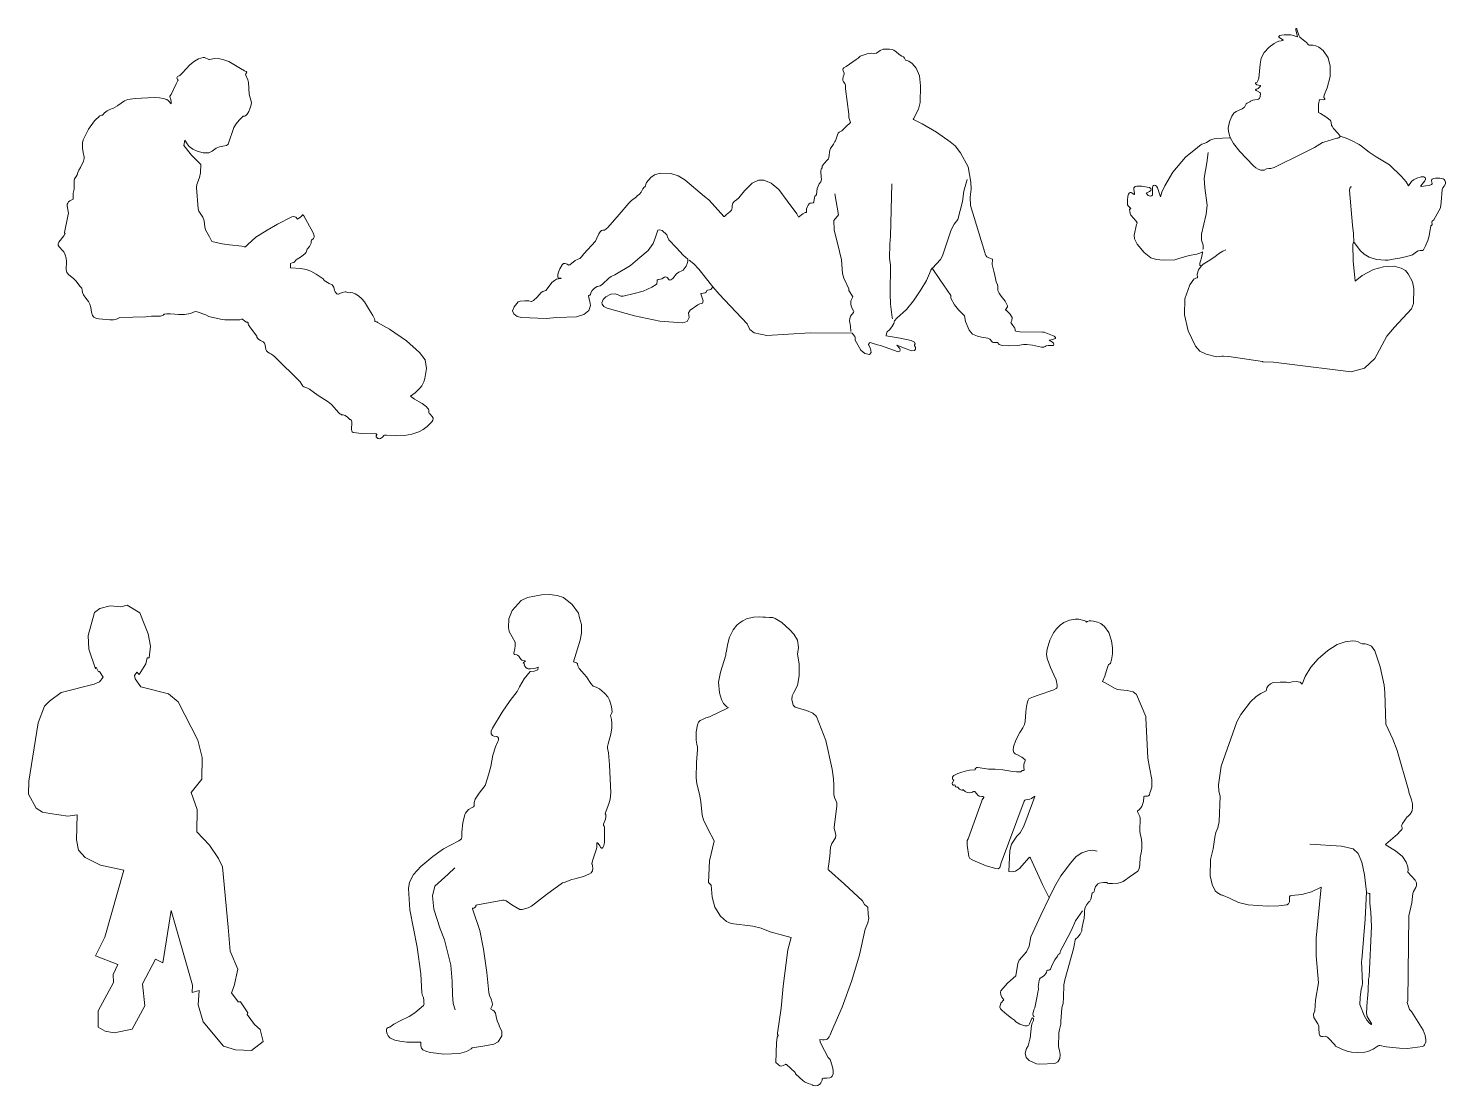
# Model space of a CAD drawing. Header units: millimetres. Extents: x -63086 to 83971, y -129912 to 13382.
# Drawn here: x -51036 to -46717, y -78561 to -75338 of the extents above; entities that cross this region are included whole.
import ezdxf

# ---------------------------------------------------------------- set-up
doc = ezdxf.new("R2010")
doc.units = ezdxf.units.MM
doc.layers.get('0').update_dxf_attribs({"lineweight": 0})
doc.layers.add('展開建具用', color=250, linetype='Continuous', lineweight=9)

# ---------------------------------------------------------------- blocks, each defined once
blk = doc.blocks.new('人物（CAD素材.com）f2091b52')
at = {"color": 0, "linetype": 'ByBlock', "lineweight": -2}
blk.add_lwpolyline([(-281, 1099.3), (-297.1, 1100.3), (-312.3, 1096.9), (-314.9, 1097.2), (-327.2, 1103.1), (-331.8, 1103.3), (-345.5, 1099), (-358.6, 1092.2), (-372.4, 1080.6), (-394.6, 1055.9), (-402.7, 1048.7), (-409.9, 1045.1), (-412, 1040.7), (-410.4, 1036.4), (-408.3, 1035), (-408, 1034.2), (-408.6, 1032.6), (-414.2, 1022.9), (-429.1, 990.5), (-433, 985.5), (-433.6, 982.9), (-430.4, 974.9), (-429.2, 968.1), (-429.3, 962.3), (-438.2, 971.9), (-442.3, 974.6), (-453.4, 978.1), (-465.2, 980.6), (-480.6, 981.6), (-538.9, 978.5), (-561.7, 974.8), (-571.9, 970.5), (-591.9, 956.3), (-593.2, 956.2), (-607.3, 947.7), (-613.6, 945.2), (-623.8, 940.9), (-632.7, 934.3), (-637.3, 928.3), (-638.9, 927.2), (-641.8, 926.9), (-646.4, 925.4), (-662.7, 909.6), (-680.8, 884.2), (-697.5, 852.2), (-699.8, 843.4), (-699.5, 826.4), (-697.6, 813.6), (-694.4, 798.9), (-694.2, 795.1), (-696.2, 787.3), (-706, 768.3), (-710.8, 759.5), (-713.5, 753), (-715.9, 745.6), (-719, 739.9), (-723.8, 733.2), (-724.7, 728), (-724.6, 711.9), (-725.3, 702), (-727.5, 689.9), (-728.3, 679.3), (-727.7, 672.9), (-728.2, 671.4), (-729.6, 670), (-738.5, 665.8), (-741.7, 663.1), (-744.5, 659.3), (-746, 655.7), (-746.4, 651.8), (-745.4, 645), (-742.6, 633.9), (-741.9, 628.1), (-744, 619.8), (-754.5, 570.1), (-754, 568.6), (-752.9, 567.4), (-752.7, 566.4), (-756.5, 559.5), (-771.3, 540.2), (-773.1, 535.5), (-773.1, 531.3), (-770.6, 526.1), (-759.6, 513.9), (-756.8, 511.1), (-752.4, 501.4), (-749.5, 491.3), (-748.6, 481.5), (-749.2, 456.6), (-747, 447.3), (-741, 440.2), (-727.2, 429.9), (-719.6, 422), (-706.6, 405), (-701.5, 400.4), (-700.1, 394.4), (-699.5, 386.8), (-696.8, 379.4), (-689.4, 369.1), (-680.9, 359), (-676.8, 351.5), (-674.2, 341.4), (-671.9, 326.9), (-668.8, 316.4), (-664.5, 311.4), (-656.6, 307.7), (-650, 306.5), (-616.5, 303.9), (-604.5, 303.8), (-596.1, 305.4), (-585.4, 310.2), (-506.7, 312.5), (-501.2, 313.2), (-489.4, 314.4), (-461.4, 315.1), (-455.2, 316.3), (-453.3, 317.6), (-451.9, 319.3), (-450.5, 320.4), (-448.2, 321.2), (-442.5, 322.1), (-432.5, 322), (-418.4, 320.5), (-407.2, 319.3), (-388.2, 319.5), (-370.7, 322.6), (-355.8, 328.4), (-349.8, 328.2), (-323.7, 318.6), (-314.2, 313.9), (-306.3, 311.3), (-274.3, 304.5), (-266, 303.5), (-225, 303.3), (-220.1, 303.6), (-214.7, 305.4), (-213.6, 305.6), (-212, 305.2), (-204.4, 299), (-199.5, 296.3), (-196.2, 295.9), (-195.5, 295.6), (-194.9, 295), (-194.5, 294), (-194.1, 290.4), (-193.2, 288), (-189.9, 282.4), (-169, 255.2), (-168.6, 254.4), (-167.9, 250.8), (-165.9, 247.7), (-162.3, 244), (-156.6, 240), (-148.8, 236.1), (-146.4, 234.4), (-145.1, 232.7), (-143.9, 230), (-141.7, 220.4), (-140.4, 212.6), (-138.3, 209.1), (-134.6, 205.2), (-129.9, 201.9), (-125.1, 199.5), (-119.4, 196), (-113.5, 190.9), (-36.1, 114.9), (-31.3, 106.8), (-29.3, 102.9), (-27.6, 101.1), (-24.6, 99.2), (-15.4, 96.4), (-7.4, 91.8), (18.7, 73.2), (48.8, 53.4), (59, 45.1), (81.4, 20.1), (85.1, 17), (85.7, 16.7), (87.6, 16.3), (88.3, 15.7), (88.6, 15.1), (88.7, 14.4), (89.1, 13.9), (89.5, 13.7), (90.2, 13.5), (94.7, 14), (101.2, 11.4), (108, 6.8), (114.3, 0.6), (115.5, -0.1), (116.4, -0.5), (117.7, -0.7), (118.3, -1), (118.6, -1.2), (119.1, -1.8), (120.9, -7.7), (121.2, -17.3), (120.5, -22.3), (120, -29.5), (120.9, -36.2), (122.1, -38.2), (125.7, -39.8), (134.7, -41.2), (150.5, -42.7), (193.3, -44.1), (195.9, -44.4), (197, -44.8), (197.7, -45.6), (197.9, -46.1), (197.6, -46.8), (195.4, -50), (195.2, -51), (195.3, -52.2), (195.8, -53.4), (198.6, -56.5), (200.6, -57.7), (202.8, -58.5), (204.8, -58.8), (207.3, -58.4), (209.1, -57.8), (214.6, -53.8), (219.1, -49.5), (221.1, -48.3), (223.4, -47.6), (227.3, -47.6), (256.7, -50), (281.5, -48.8), (304.2, -44.9), (326, -38.1), (339.2, -31), (351.2, -21.2), (365.6, -6.9), (368.1, -2.5), (369.1, 1.5), (368.7, 3.9), (365.7, 8.9), (358.9, 17), (357.4, 18.2), (355.9, 20.6), (355.9, 27.9), (355.2, 30.7), (353.4, 33.3), (348.6, 38), (343.4, 42.6), (335.2, 48.6), (326.6, 53.8), (312.7, 62), (300, 70.9), (314.3, 81), (328.8, 95.3), (334.8, 102.6), (339.2, 110), (340.8, 114.6), (343.5, 124.9), (348.6, 155.1), (344.6, 181.4), (327.2, 203.7), (287.9, 239), (236.3, 275.1), (199.4, 295.5), (197.8, 297.1), (192.9, 298.3), (191.8, 299.8), (191.5, 302.7), (190.4, 306.3), (185.3, 317), (175.2, 333.4), (159.9, 357.9), (151.8, 367.8), (141.8, 376.9), (131.9, 383.2), (124.4, 386.1), (117.6, 386.3), (113.4, 385.9), (108.8, 386.6), (103.2, 389.2), (100.7, 389.3), (91.8, 386.8), (84.6, 383.9), (80.3, 381.6), (78.6, 381.5), (75.9, 383.2), (70.4, 388.6), (68.4, 393.3), (66.5, 403.5), (61.2, 410.1), (52.2, 414.4), (37, 423.8), (35.5, 425.4), (33.8, 428.2), (13.1, 442.5), (-4, 451.6), (-18.3, 457.1), (-34.1, 460.3), (-65.1, 462.2), (-65.2, 474.9), (-60.9, 477), (-55.4, 478.2), (-52.9, 479.9), (-48.1, 486), (-45.3, 488.5), (-35.1, 494.7), (-27.2, 500.1), (-21.1, 505.7), (-17.6, 510), (-16.4, 512.6), (-15.9, 515.9), (-14.3, 519), (-7.8, 527.4), (-3, 537.2), (-2.5, 544), (-1.3, 546), (4.7, 551.6), (7, 555.9), (7, 559.8), (3.8, 568.2), (-25.1, 620.8), (-26.6, 622.6), (-27.9, 623.4), (-29.1, 623.1), (-29.7, 622.4), (-30.1, 621.5), (-34, 617.9), (-43.8, 610.5), (-49.6, 616), (-52.7, 617.8), (-56.4, 618.4), (-62, 617), (-105.3, 594.7), (-136.8, 576.7), (-170.8, 555.4), (-195.2, 532.9), (-203.2, 526.4), (-205.1, 525.7), (-206.5, 525.7), (-214.2, 528.5), (-251.5, 532.3), (-273.9, 535.3), (-305, 541.8), (-312.9, 556.5), (-324.8, 577.5), (-326.4, 586.6), (-329, 605.4), (-333.1, 616.1), (-344.5, 635.2), (-346.5, 641.6), (-352, 706.7), (-350.8, 716.1), (-343.2, 737.1), (-340.3, 751.1), (-338.6, 777.1), (-367.5, 804.9), (-390.6, 835.1), (-387.8, 851.6), (-380.7, 839.8), (-374.4, 832.2), (-363.3, 823.8), (-349.9, 817.1), (-331.8, 812.7), (-314.7, 812.7), (-304.4, 817.4), (-292.6, 826.7), (-282, 831.1), (-271.3, 832.8), (-260.6, 834.8), (-255.6, 838.8), (-238.1, 890.2), (-231.4, 900.9), (-222, 911.8), (-210.9, 923.4), (-209.8, 924.2), (-208.7, 924.5), (-205.5, 924), (-204.4, 924.1), (-203.1, 924.8), (-197.9, 929.9), (-192.7, 938.2), (-189.1, 946.2), (-185, 959.2), (-184.2, 965.8), (-188.3, 980.3), (-192, 991.1), (-193.6, 1027.2), (-195.4, 1035.4), (-202.6, 1051), (-202, 1053.5), (-198.2, 1058), (-200.5, 1060.5), (-205.7, 1062.1), (-218.2, 1069.1), (-253.9, 1090.4), (-271.3, 1097)], close=True, dxfattribs=at)
blk = doc.blocks.new('人物（CAD素材.com）ad0bc24a')
at = {"color": 0, "linetype": 'ByBlock', "lineweight": -2}
blk.add_lwpolyline([(288.9, 868.3), (279.5, 864.7), (267.7, 856.9), (262, 855.5), (251.9, 856.2), (239.9, 854.6), (218.2, 846.9), (212.3, 841.4), (206.1, 836.6), (175.6, 816), (168.1, 811.4), (166.4, 809.4), (165.7, 806.3), (166.5, 802.6), (169.7, 795.5), (170, 792.3), (166.6, 784), (165.6, 778.6), (166, 773.3), (167.5, 769.5), (171.7, 764.4), (173.1, 761.6), (173.5, 759), (173.2, 748.2), (183.5, 670), (184.3, 660.4), (188.4, 644.7), (174.2, 632), (169.6, 626.7), (166.9, 623.6), (162, 620), (154.1, 615.6), (151.3, 612.7), (149.4, 607.8), (145.5, 595.1), (143.1, 588.7), (142.6, 588.1), (141.6, 587), (137.2, 579), (127.9, 565.4), (125.8, 560.5), (122.9, 538.1), (121.4, 534.3), (117.5, 529.8), (108.4, 520.4), (103, 511.7), (102.4, 509.5), (102.3, 507.1), (101.8, 505.7), (101.1, 504.9), (99.7, 504.3), (99.4, 504), (99, 495.8), (99.9, 478.1), (100.2, 471.1), (99, 464.7), (93.2, 458), (87.3, 443.9), (85.5, 425.3), (83.5, 422.9), (79.8, 420.3), (78.9, 415), (77.4, 404), (76.7, 401.9), (75.4, 400.6), (74.1, 400.1), (68.9, 399.7), (65.7, 398.9), (63.1, 397.4), (59.9, 393.2), (57.6, 388.6), (55.2, 381.6), (54.7, 378), (55.2, 372.6), (55, 372), (54.6, 371.5), (54.1, 371.2), (51.2, 370.9), (43.2, 366.5), (30.2, 356.5), (25.3, 367.1), (-3.7, 406), (-29.8, 440.7), (-52.9, 460), (-75.2, 469.2), (-91.9, 469.7), (-111, 459.9), (-134.6, 436.7), (-150.9, 415.9), (-159.8, 408.8), (-164.3, 405.7), (-169.3, 399.3), (-171.5, 392.3), (-172, 385.4), (-172.4, 380.7), (-174.1, 377.5), (-178.9, 373.1), (-188.9, 365.1), (-193, 361), (-193.9, 359.7), (-194.9, 358.7), (-196.2, 358.4), (-197.3, 358.7), (-242.1, 407.9), (-242.5, 409.3), (-256.1, 419.6), (-315.8, 470.1), (-336.6, 482.5), (-358.1, 490), (-390.8, 490.6), (-408, 486), (-419.8, 477.9), (-432.9, 461.9), (-435.2, 456.7), (-435.9, 450.7), (-436.6, 449.4), (-437.7, 448.7), (-439.1, 448.5), (-439.7, 448.1), (-443.6, 442.7), (-448.9, 432.3), (-453.8, 426.6), (-460.7, 421.8), (-462.1, 420.6), (-462.5, 420), (-462.8, 419), (-478.2, 407.6), (-487, 399.7), (-516.2, 364.7), (-550.4, 325.5), (-560.9, 317), (-565.5, 316.6), (-569.7, 315.5), (-574.4, 311.9), (-578.3, 306.1), (-583.6, 292.2), (-588.5, 283.2), (-624.1, 244.5), (-631, 235.7), (-636.3, 230.6), (-641.2, 228.4), (-649.8, 224), (-666, 211.6), (-669, 210.7), (-674.6, 213.2), (-680.5, 215.3), (-685.6, 215.1), (-690.2, 211.6), (-696.9, 199.4), (-701.2, 189.1), (-702.6, 181.7), (-702.6, 173.3), (-702.1, 171.7), (-701.4, 170.9), (-700.3, 170.8), (-693.9, 171.1), (-693, 170.8), (-692.9, 170.3), (-693.8, 169.6), (-700.7, 168.8), (-707.1, 167.2), (-713.6, 163.7), (-720.9, 157.3), (-732.3, 142.2), (-739.4, 133.4), (-742.8, 131.5), (-749.1, 129.8), (-754.2, 126.5), (-765.9, 113.1), (-777.1, 102.6), (-782.7, 99.3), (-784.5, 99.2), (-791.7, 101.7), (-803.2, 101.8), (-817.8, 100.4), (-824.1, 98), (-836.4, 83), (-841.4, 71), (-837.4, 61.6), (-826.9, 54.2), (-813.3, 50.5), (-738.3, 47.2), (-706.4, 50.7), (-646.5, 52.8), (-623.5, 60), (-608.7, 72.4), (-603.9, 87.3), (-605.8, 99.1), (-607.5, 106.5), (-609.5, 116.5), (-608.6, 118), (-605.3, 118.5), (-603.6, 120.5), (-602.8, 126), (-598.7, 132.9), (-590.9, 140.5), (-582.7, 145), (-577.7, 145.8), (-573.7, 147.7), (-567.2, 152.5), (-547.4, 170.4), (-540.2, 175.5), (-535.9, 177.5), (-528.8, 180.5), (-481.6, 209.6), (-452.8, 233.1), (-427.9, 255.3), (-412.2, 276.2), (-405, 295.4), (-398.3, 316.6), (-392.5, 318.3), (-384.5, 315.5), (-370.5, 302.2), (-368.7, 296.8), (-364.9, 287), (-341.3, 262.8), (-321.4, 240.7), (-306.6, 228.1), (-307, 222.9), (-309.2, 215.1), (-311.8, 207.6), (-321.3, 194.8), (-325.3, 192.6), (-334, 189.4), (-340.9, 183.5), (-352.8, 169.7), (-358.3, 165.6), (-361.5, 165), (-364.1, 166), (-369.9, 172.8), (-373.5, 174.2), (-377.7, 173.6), (-385.9, 168.3), (-389.6, 167.1), (-397.6, 166.1), (-400, 164.4), (-400.6, 161.7), (-401.6, 153.8), (-403.3, 150.9), (-416.2, 143), (-442.7, 131.4), (-470.5, 124.3), (-504.1, 116.1), (-511.4, 115.4), (-519, 120), (-528.7, 123), (-541.6, 121.7), (-557.1, 114.1), (-565.1, 105.4), (-568.6, 95.9), (-568, 91), (-562.9, 84.6), (-552.6, 79.1), (-469.5, 55.5), (-391.7, 39.1), (-322.7, 34.7), (-308.5, 38.4), (-303.2, 50.5), (-304.4, 65.2), (-299.5, 73.3), (-275.9, 89.1), (-269.9, 92.8), (-262.4, 94), (-259.8, 101.7), (-266.9, 122.7), (-266, 123.9), (-254.2, 126.1), (-251.2, 127.6), (-248.9, 133.2), (-246.5, 134.4), (-240.3, 134.8), (-236.8, 136.2), (-230.4, 143.9), (-211.5, 121.7), (-125.9, 31.3), (-118, 14.4), (-104.6, 4), (-65.8, -4.3), (65.8, 4.3), (194.3, 3.1), (202.4, -6.9), (202.7, -10.6), (203, -18.2), (220.2, -49.3), (232.9, -59.5), (247.1, -61.7), (252.2, -55.7), (249.7, -43.8), (246, -36.9), (243.8, -31.6), (246.8, -27), (249.2, -25.5), (254.6, -27.9), (271, -32.9), (280.6, -34.8), (334.2, -54.4), (339.1, -51.9), (340.5, -48.1), (338.8, -43.3), (329.7, -33.5), (353.3, -42.3), (374.7, -51), (384.1, -49.5), (387.1, -45.4), (386.9, -39.8), (383.6, -35.7), (383.9, -32.7), (385.7, -29.6), (384.3, -24.9), (373.9, -19.2), (339.8, -12.3), (298.1, -5.4), (298.5, 1.6), (300.5, 7.5), (307.6, 12.8), (315.3, 22.1), (320.5, 32.5), (322.5, 40.3), (330, 48.5), (359.1, 75.6), (381.2, 101.6), (402.9, 134.7), (420.5, 163.8), (429.3, 184.4), (433.6, 194.7), (438.2, 200.7), (461.5, 166.6), (494.3, 118.2), (494.6, 109.8), (506.3, 89.1), (518.2, 74), (535.8, 56), (538.9, 38.7), (551, 12.2), (560.3, -0.1), (576.2, -6.2), (588.4, -9.5), (607.9, -12.1), (609.9, -12.8), (613.4, -15.3), (621.6, -24.5), (624.3, -25.7), (636.5, -25.9), (642.1, -31.4), (651, -35), (670.2, -35.9), (698.7, -34.6), (716.2, -31.7), (726.5, -31.2), (743.5, -33.1), (771.4, -39.3), (778.2, -39.2), (782.4, -37.7), (785.2, -35.8), (791.3, -34.8), (805.6, -35.1), (807.4, -34.3), (808.1, -30.7), (807.3, -27.2), (804.6, -24.2), (794.7, -18.1), (805.2, -16.2), (812.9, -13.6), (813.7, -12), (813.3, -10.2), (811.6, -8), (809.8, -6.6), (778.7, 5.9), (774.5, 6.3), (705.4, 7.1), (693, 8.7), (690.7, 10.4), (690.5, 14.5), (689.4, 18.6), (683.5, 26.8), (677.4, 35.6), (680.5, 41.9), (681.5, 50.4), (674.2, 62.2), (663.1, 72.7), (661.4, 73.3), (661.2, 74.2), (663.4, 76.8), (667.2, 82.9), (667, 86.3), (660.5, 100), (648.1, 115.5), (641.5, 124.9), (638.2, 132.6), (637.4, 137.1), (637.9, 145.4), (636.7, 150.3), (632.7, 159.9), (630.4, 169.6), (628.9, 179.2), (625.8, 191.8), (620.9, 212), (621.3, 228.8), (610.5, 232.1), (604.6, 235.6), (601.3, 239.3), (599, 245), (598.6, 248.7), (554.2, 392), (553.8, 417.3), (556.4, 441.6), (555.7, 463.2), (547.5, 510.3), (524.6, 552.6), (508.1, 573.5), (492.2, 586.6), (451.4, 615.2), (407, 640.6), (396.9, 646.4), (380.9, 653.9), (380.3, 655), (380.8, 656.6), (396, 685.5), (401.4, 706.2), (402.7, 757.2), (398.7, 787.3), (389.1, 811.1), (377, 825.2), (366.3, 831.7), (356.7, 835.5), (354.4, 839), (353.3, 841.6), (350.1, 844.8), (345.4, 847.6), (340.6, 850.2), (335.7, 853.7), (328, 860.9), (321.4, 865.7), (315.7, 867.9), (308.1, 868.9), (297.6, 869)], close=True, dxfattribs=at)
for points in [[(315, 458.6), (310.7, 299), (308.3, 274), (307.5, 232), (310.7, 210.7), (310.2, 123.1), (310.9, 91), (315.8, 50.8), (317.3, 46.4)], [(544.7, 470.9), (534.2, 436.1), (530, 404.5), (515.5, 349.9), (504.8, 335.6), (495.2, 318.2), (469.7, 238.8), (462.7, 227.8), (451.3, 214.8), (438.7, 201.3)], [(140.8, 427.4), (152.1, 363.4), (138.5, 346.2), (139.1, 317.9), (155.8, 252.2), (161.2, 226.6), (164.7, 185), (168.5, 170.4), (184.1, 138.2), (184.3, 132.9), (187.5, 126.5), (195.7, 113.5), (190, 101.2), (189.5, 91.4), (192.1, 82.6), (198.5, 71.1), (199, 69.1), (197.8, 66.1), (188.9, 54.5), (186.5, 47.5), (186.1, 40.1), (188.5, 24.1), (190.2, 7.9)], [(-302.3, 225.3), (-288, 214.2), (-272.9, 198.2), (-230.4, 143.9)]]:
    blk.add_lwpolyline(points, dxfattribs=at)
blk = doc.blocks.new('人物（CAD素材.com）8af58971')
at = {"color": 0, "linetype": 'ByBlock', "lineweight": -2}
blk.add_lwpolyline([(-0.4, 1002.9), (-8.4, 1002.4), (-16.7, 1001.3), (-21.2, 1000.3), (-24.1, 997.4), (-24.6, 996), (-23.4, 994.5), (-18.7, 991.8), (-12.8, 988.1), (-11.5, 986.1), (-12.4, 985.2), (-17.1, 985), (-24.2, 983.9), (-31.2, 980.9), (-38.9, 976.5), (-54.4, 965), (-68.9, 949.4), (-78.5, 931.2), (-81.7, 913.1), (-85.3, 870.6), (-88, 862.5), (-90.5, 858.9), (-94.5, 856.4), (-95.1, 855.6), (-95.4, 854.5), (-95.4, 854), (-95, 853.1), (-94.2, 852.2), (-93, 851.4), (-91.2, 850.6), (-81.7, 848.4), (-81.1, 848), (-80.5, 847.4), (-80.3, 847), (-80.3, 846.7), (-80.4, 846.2), (-87.2, 839.4), (-91.1, 837.2), (-93.3, 836.9), (-94.2, 836.6), (-95.1, 836), (-95.2, 835.5), (-95.2, 835), (-94.6, 834.1), (-93.7, 833.1), (-91.8, 831.8), (-82.3, 826.8), (-81.2, 825.7), (-80.5, 824.1), (-81.7, 814.6), (-83.5, 809.2), (-84.9, 807.4), (-86.1, 806.3), (-88.1, 805.3), (-98, 804.3), (-103.4, 803.2), (-110.6, 800.9), (-111.2, 800.4), (-111.7, 799.5), (-111.8, 798.8), (-112.7, 798.2), (-119.3, 796), (-121.3, 794.9), (-123.8, 792.2), (-129.4, 782.5), (-131.7, 780.1), (-136.3, 777.4), (-147.7, 772.5), (-154.7, 769), (-161.9, 763.8), (-167.9, 755.2), (-174.5, 737.2), (-178.4, 718.7), (-177.8, 708.8), (-174.6, 696.4), (-171.5, 688.3), (-176, 688.6), (-196.4, 688.3), (-221.8, 685.9), (-229.3, 684.2), (-234.2, 681.9), (-245, 674.6), (-251.6, 671.5), (-259.1, 669.4), (-262.5, 667.8), (-266.6, 664.8), (-272.4, 659.1), (-308.4, 629.6), (-347.9, 584.2), (-372, 542.6), (-381.1, 523.4), (-385.5, 509.1), (-394, 536.5), (-397.3, 541.7), (-400.2, 544), (-403.1, 544.6), (-406.2, 543.7), (-408.3, 541.3), (-409.3, 537.4), (-409.4, 531), (-409, 516.6), (-409.7, 514), (-412.3, 512.4), (-416.4, 511.4), (-419.3, 511.6), (-422.3, 513.4), (-429.2, 519.8), (-419, 525.1), (-414.9, 528), (-414, 529.2), (-413.3, 530.9), (-413.3, 532.7), (-414.8, 534.9), (-419, 537), (-425.5, 538.6), (-442.1, 541.1), (-457.2, 541.9), (-462.7, 540.2), (-466.3, 536.6), (-466.7, 532.7), (-464.7, 519.1), (-464.5, 516.2), (-464.7, 515.9), (-465.3, 515.8), (-472, 520.8), (-474.5, 521.8), (-476.4, 522.2), (-477.8, 522.1), (-479.6, 521.5), (-481, 520.4), (-483, 517.3), (-484.9, 511.4), (-486, 498.4), (-486, 487.3), (-485.4, 484.5), (-483.8, 481.7), (-476.3, 474.6), (-475.7, 473.8), (-475.7, 473.1), (-476, 472.8), (-476.5, 472.5), (-477.6, 472.4), (-478.8, 471.9), (-479.3, 471.5), (-479.6, 471), (-479.7, 470.3), (-479.8, 469.2), (-479, 465.1), (-477.1, 457.8), (-475, 453.1), (-466.3, 442.6), (-458.9, 435), (-455.9, 430.1), (-456.2, 428.5), (-458.2, 425.1), (-465.3, 392), (-464.7, 380.8), (-456.6, 364.5), (-434.8, 339.2), (-414, 323.4), (-397.4, 318.1), (-376.5, 316.3), (-341.8, 317), (-329.2, 320.6), (-297.3, 330.1), (-274.6, 334.7), (-264.7, 337.8), (-258.1, 340.8), (-257.3, 341), (-256.7, 340.5), (-257, 338.3), (-260, 322.7), (-263.6, 312.8), (-264.9, 306.6), (-264.8, 300.4), (-261.1, 297.4), (-268.8, 286.3), (-273.6, 273.5), (-272.8, 263.6), (-273.3, 261.9), (-277.5, 261), (-283, 258.2), (-296.1, 241.1), (-311.4, 198.1), (-312, 149.4), (-301.1, 100.6), (-278.3, 54), (-264.9, 38.9), (-245.7, 29.4), (-214.6, 21.7), (-205.7, 22.2), (-198.3, 23.6), (-193.3, 23.7), (-177, 22.3), (-74.7, 7.4), (-73.2, 6.5), (-40.9, 4.9), (0, 0), (196, -24.2), (236.8, -13.1), (268.4, 16.4), (305, 84), (328.5, 111.5), (379.5, 167.2), (385.8, 183.8), (387.4, 229.5), (383, 250.3), (369.8, 274.5), (361.2, 284), (348, 291.5), (327.4, 298), (294.5, 295.6), (263.7, 287.7), (229.7, 269.2), (208.3, 252.3), (202.3, 314.2), (201.3, 363.5), (203.2, 370.5), (204, 370.9), (205.9, 369.3), (223, 345.7), (235.8, 334.1), (251.3, 325.4), (273.2, 318.4), (299.1, 315.6), (308.4, 316.3), (324.3, 319.4), (342.8, 322.1), (365.2, 327), (383, 332.7), (391.1, 337.9), (398.5, 343.9), (401.3, 344.9), (405.9, 345.3), (413.3, 345.6), (416.1, 347.1), (422.4, 359.3), (429.1, 375.8), (433.4, 389.8), (435.8, 403.2), (438.3, 420.1), (438.8, 421.2), (439.6, 421.8), (440.5, 421.9), (441.4, 422.4), (442, 423.5), (442.3, 425.2), (442.2, 432.2), (443, 434.4), (447.8, 439.3), (467.9, 475.6), (470.6, 492.5), (473.1, 531), (475.4, 536.4), (479.7, 541.9), (483.1, 548.3), (483.9, 553.9), (481.9, 558.6), (479.1, 561.5), (476, 563.4), (466.6, 565.7), (460.4, 566.2), (452.7, 566.1), (447, 565.2), (444.8, 564.3), (443.1, 563.1), (441.9, 561.8), (440.9, 559.7), (440.6, 557.3), (441.3, 553.4), (443.3, 549.3), (443, 548.2), (441.1, 546.8), (433.3, 543.9), (423.6, 542.1), (409.3, 540.4), (408.5, 540.7), (408.1, 541.5), (408.3, 542.1), (420.5, 557.5), (421.9, 560.1), (422.4, 562.7), (422, 565.2), (421.2, 567.6), (420.6, 568.3), (419.3, 569.1), (417.1, 569.6), (409.7, 569.5), (396.1, 565.8), (386, 561.3), (379.4, 555.7), (370.5, 542.6), (363.3, 555.1), (349.6, 571), (313.1, 606.2), (272.6, 631.1), (250.5, 645), (227.9, 663.9), (220.7, 668.9), (197.1, 681), (180.6, 687.6), (162.7, 693.5), (162.6, 694.1), (156, 701.9), (142.3, 717.4), (138.2, 724.5), (137.8, 724.9), (137.4, 725.1), (136.9, 725.2), (136.7, 725.3), (136.6, 725.5), (136.1, 726.3), (135.1, 735.9), (134.3, 739.5), (133.5, 741.1), (132.8, 742.1), (121.9, 751.1), (111, 758.4), (102.8, 762.6), (96, 765.7), (96.7, 791.6), (99.8, 805.9), (112.4, 804.6), (115.3, 805.6), (115.6, 808.1), (112.8, 812), (113.5, 819), (122.4, 841.5), (131.7, 875.3), (132.4, 907.7), (126, 932.8), (110.8, 954.6), (97.2, 965), (88.5, 969.1), (79.1, 971.3), (68.3, 971.8), (65, 973), (60.2, 979.2), (55.1, 983.8), (45.6, 990.1), (39.7, 995.7), (36.1, 1002.1), (34.3, 1007.5), (31.6, 1017.2), (29.9, 1021.2), (29.1, 1022.5), (28.6, 1022.6), (28.1, 1022.4), (27.7, 1021.7), (27.3, 1020.5), (27.4, 1018.1), (32, 996.7), (32, 996.4), (31.8, 996.2), (31.6, 996.2), (27.9, 997.5), (20.1, 1000.7), (12.1, 1002.5), (5.7, 1002.9)], close=True, dxfattribs=at)
for points in [[(-171.5, 688.2), (-162.4, 671.3), (-142.8, 647.3), (-102.1, 603.4), (-94.7, 597.2), (-87.2, 593.2), (-79.4, 590.5), (-74.1, 589.9), (-69.1, 590.6), (-62, 593.9), (-54.9, 595.1), (-48.9, 595.5), (-39.1, 598.6), (47.7, 641.2), (84.1, 659.9), (108.5, 674.7), (112.7, 675.3), (152.6, 688), (155.3, 688), (158.5, 688.8), (160.9, 690.5), (162, 691.9), (162.7, 693.5)], [(-239.6, 643.9), (-244.3, 613.1), (-251.9, 566), (-249.7, 536), (-243.1, 484.1), (-246.3, 456.4), (-260.2, 395.4), (-260.6, 376.9), (-255.4, 361.6), (-254.7, 350.9), (-256.1, 348.4)], [(197.4, 539.5), (194.5, 539.5), (191.9, 535.9), (190.6, 528), (200.2, 422.6), (203, 397.2), (203.6, 370.7)], [(-185.6, 347.3), (-195.1, 343.7), (-205, 337.1), (-222.7, 323.7), (-240.2, 312.8), (-254.6, 303.9), (-261.1, 297.4)]]:
    blk.add_lwpolyline(points, dxfattribs=at)
blk = doc.blocks.new('人物（CAD素材.com）c7c5263a')
at = {"color": 0, "linetype": 'ByBlock', "lineweight": -2}
blk.add_lwpolyline([(87.1, 1087.1), (69, 1110.9), (67.9, 1121.7), (74.2, 1131.3), (81.6, 1124.4), (102.4, 1157.3), (106.5, 1174.9), (112.3, 1175.3), (116.3, 1210.9), (109.4, 1248.2), (97.4, 1279), (84, 1312.8), (44.6, 1335.6), (25.9, 1331), (-6.3, 1334), (-38.3, 1326), (-54, 1313.5), (-73.7, 1243.7), (-71.6, 1201.8), (-51.8, 1141.8), (-48.9, 1147.2), (-42.1, 1132.5), (-38.9, 1133.7), (-27.7, 1116.4), (-39.7, 1102.1), (-55.5, 1095.2), (-156.5, 1069.6), (-191.9, 1043.5), (-206.5, 1027.8), (-226.6, 976.8), (-254.7, 798.8), (-256, 759.4), (-232, 716.9), (-212.9, 705.1), (-190.5, 700.8), (-135.3, 692.2), (-107.4, 696.3), (-109.3, 620.3), (-103.1, 588.5), (-83.1, 566.7), (-35.7, 542.7), (34.6, 528.1), (-23, 323.9), (-51.1, 266.9), (17, 240.3), (2.6, 209.5), (3.9, 185.6), (-42.9, 99.3), (-43.5, 49), (-22.4, 37.1), (5.8, 31.9), (60.5, 43.8), (98.6, 114.8), (92, 181.9), (131.5, 256.8), (153.4, 245.3), (178.9, 405.4), (244.7, 177.9), (242.8, 154.8), (264.4, 160.8), (261.8, 117.4), (276.5, 65.3), (338.6, -8.3), (375.4, -20.1), (424.1, -21.4), (459.6, 6.2), (450, 42.3), (433.3, 57.8), (411.2, 88.2), (413.2, 93.6), (390.6, 126.3), (383.5, 126.3), (363.1, 154.2), (371, 175.3), (382.5, 225.8), (358.6, 280.9), (353.2, 354.1), (335.6, 537.7), (323.7, 563.2), (296, 604), (257.9, 644.7), (258.3, 712.6), (240.2, 764.4), (272.3, 805.5), (273.9, 871.3), (260.4, 924), (200.8, 1040.8), (170.6, 1065.8)], close=True, dxfattribs=at)
blk = doc.blocks.new('人物（CAD素材.com）dd9cd563')
at = {"color": 0, "linetype": 'ByBlock', "lineweight": -2}
blk.add_lwpolyline([(274.4, 1399.2), (231.3, 1391.1), (211.7, 1381.7), (184.7, 1351.2), (174.2, 1325.8), (173.2, 1300), (175.4, 1287.5), (193.8, 1255.3), (193.8, 1243.7), (192.7, 1235.3), (190.2, 1221.2), (190.6, 1218.7), (191.9, 1217.6), (198.5, 1216.3), (201.3, 1215.2), (204.5, 1212.3), (208.1, 1207.2), (211.9, 1201.9), (214, 1199.9), (215.9, 1198.9), (223.1, 1197.8), (224.5, 1196.9), (224.7, 1196.1), (224.3, 1195.6), (219.6, 1193.2), (218.3, 1191.9), (219.6, 1191.1), (221.1, 1189.7), (221.9, 1188.3), (222, 1187.7), (221.6, 1185.5), (221.8, 1184.5), (223.6, 1181.3), (226.7, 1177.8), (230.3, 1175.1), (233.2, 1174), (235.6, 1173.6), (240.4, 1173.8), (248.6, 1174.7), (255.6, 1176.1), (263.8, 1178.8), (263.2, 1170.5), (252.1, 1166.3), (239.4, 1165.1), (221.2, 1143.4), (207.1, 1118.6), (200.4, 1104.7), (178.5, 1077), (153.7, 1041.5), (124.7, 993.2), (121.1, 983.5), (121.1, 975.1), (124.6, 970.1), (128.3, 968.5), (138.2, 967.1), (141.3, 965), (142.7, 962), (142.7, 956.5), (141.2, 951.8), (134.3, 935.5), (125.9, 910.2), (119.6, 875.8), (112.7, 850.2), (103, 821.2), (102.6, 818.1), (84, 794.4), (72.4, 776.1), (69, 765.7), (68.5, 756.4), (67.1, 753.1), (62.3, 751.1), (51.2, 745), (42.4, 734.1), (40.4, 729.2), (34.8, 704.1), (31, 675.8), (31.6, 661.5), (30, 655.9), (22.6, 649.7), (-24.1, 624.7), (-57.6, 601.8), (-93.2, 571.3), (-115.8, 546.8), (-127.8, 523.5), (-131, 503.8), (-127.2, 439.3), (-105.1, 325.6), (-93.6, 244), (-90.9, 186.5), (-88.7, 177.8), (-85.3, 172.3), (-84.9, 163.1), (-84.1, 154.4), (-83.1, 152.3), (-85.6, 147.6), (-112.2, 124.9), (-129.1, 114.4), (-154.8, 102.1), (-176.1, 90.7), (-184.2, 84.4), (-188.9, 81), (-190.9, 80.4), (-193.2, 80.1), (-195.1, 79.2), (-196.8, 77.4), (-197.8, 74.6), (-198.2, 68), (-196.3, 61.2), (-193, 55.1), (-187.9, 49.4), (-173.1, 42.2), (-157.7, 38.5), (-136.1, 36.1), (-93.3, 35.4), (-93.2, 24.5), (-91.8, 17.4), (-87.6, 12.7), (-78.7, 8.4), (-65.3, 4.1), (-47, 1.8), (-24.5, -1.1), (24.5, 1.1), (46, 7.5), (59.3, 15), (63.2, 18.3), (101.2, 24.1), (129, 29.8), (142, 37.2), (153.2, 54.6), (153.3, 68), (144.8, 85.5), (143.8, 90.2), (140.4, 97.9), (137.2, 109.1), (133.4, 124.6), (130.2, 129.7), (125.9, 133.3), (120.8, 135.7), (119.9, 136.8), (120.1, 138.3), (123.1, 144.8), (124.3, 150.1), (124.1, 156.5), (120.6, 166.9), (116, 177.9), (113.8, 187.1), (107.5, 247.7), (97.1, 319.3), (86.1, 376.4), (63.5, 441.7), (63.4, 443.6), (64.9, 444.3), (67.9, 444.5), (71.4, 446.3), (73.9, 449.1), (74.3, 451), (73.7, 452.2), (74.7, 452.9), (79.2, 454.4), (156.1, 468.7), (160.1, 468.7), (166, 466.3), (183.8, 454.3), (207.9, 440.3), (211.6, 439.8), (215, 440), (233.7, 444.8), (243.7, 450.5), (289.4, 486.2), (338.2, 521.3), (343.2, 522.4), (366.1, 531.2), (376.1, 533.6), (401.6, 540.5), (417.9, 547.4), (425.5, 552.3), (429.2, 557.8), (430.6, 565.4), (429.9, 573.3), (428.1, 578), (427.9, 579.7), (429.8, 588.7), (440.7, 621.7), (442.2, 629), (442.9, 642.3), (443.2, 643.1), (443.8, 643.5), (444.7, 643), (447, 641.1), (451.9, 634.1), (454.1, 629.7), (455.7, 627.6), (457.2, 626.9), (458.6, 627.1), (460.1, 627.9), (461.4, 629.4), (464, 635), (465.4, 639.7), (466.2, 645.1), (465.9, 692.4), (465.1, 694.5), (463.3, 695.8), (462.6, 696.8), (463.2, 700.6), (469.2, 715.9), (470.4, 722.2), (470.1, 730), (468.5, 731.7), (471, 740.7), (479.2, 762.6), (483.1, 776.2), (485.8, 795.3), (481.7, 880.8), (478.2, 917.6), (475.3, 931.9), (475, 937.1), (477, 945.4), (485.2, 974.2), (488, 993.7), (488.3, 1007.6), (487.3, 1019.5), (484.5, 1031.6), (487.5, 1037.6), (488.9, 1042.4), (487, 1057.5), (484.6, 1068.8), (481.3, 1078.2), (475.9, 1088), (467.5, 1098.3), (458.3, 1107), (450.3, 1112.7), (440.7, 1117.4), (432.6, 1120.3), (431.2, 1120.5), (424.8, 1128.6), (411.2, 1149.3), (397.4, 1165.6), (388.7, 1175.1), (384.6, 1182.9), (383.3, 1189.4), (380.7, 1192), (371.1, 1195.4), (391.6, 1261.3), (395.9, 1282.8), (395.6, 1308.4), (390.2, 1329.4), (386.4, 1343.5), (367.3, 1370.2), (340.6, 1391.2), (321.6, 1397.6), (298.6, 1400)], close=True, dxfattribs=at)
blk.add_lwpolyline([(10.2, 567.3), (-10.8, 547.6), (-50.6, 511.5), (-58.4, 481.8), (-54.4, 441.1), (-34.3, 381.1), (-21.4, 348.1), (-2.7, 270.2), (1.6, 221.4), (2.8, 179.6), (5.1, 153.4), (10.8, 134)], dxfattribs=at)
blk = doc.blocks.new('人物（CAD素材.com）408bc8c5')
at = {"color": 0, "linetype": 'ByBlock', "lineweight": -2}
blk.add_lwpolyline([(-102.4, 1402.2), (-111.1, 1402.8), (-121.2, 1404), (-139, 1402.8), (-160.7, 1397.7), (-172, 1391.2), (-180, 1386.3), (-190, 1378.5), (-201.6, 1364.1), (-212.2, 1341.2), (-218.8, 1318.5), (-221.9, 1298.6), (-223.4, 1293), (-224.1, 1286.8), (-240.3, 1235.1), (-246.2, 1204.9), (-242.7, 1172.3), (-237.2, 1152.1), (-230.5, 1139.6), (-221, 1129.3), (-216.8, 1127), (-216.6, 1126.6), (-219, 1124.8), (-273.7, 1099.3), (-284.6, 1095.3), (-294.5, 1090.9), (-302.3, 1087.3), (-306.8, 1082.5), (-310.1, 1074), (-313.8, 1053.1), (-313.9, 1028), (-311.9, 1015.3), (-310.5, 1006.7), (-310.5, 998.8), (-313.6, 959.6), (-313.9, 912.9), (-311.6, 894.8), (-303.8, 863.4), (-300.1, 840.7), (-295.6, 799.2), (-291.7, 784.9), (-275.8, 751.1), (-262, 726.5), (-259.7, 720), (-273.9, 659.8), (-276.8, 593.7), (-268, 586.2), (-265.7, 549.5), (-257.4, 518.5), (-239.7, 491.2), (-221.7, 475.1), (-207.2, 468.7), (-141.3, 460.3), (-116.4, 454.6), (-88.5, 444), (-51, 433.3), (-24.5, 426.1), (-34.4, 389.1), (-49.4, 278.2), (-55.6, 211.1), (-66.5, 134.2), (-66.1, 129.7), (-63.9, 129.1), (-64.4, 127.4), (-67, 122.2), (-69.3, 105.5), (-71.6, 45.6), (-64.7, 38.7), (-59.3, 35.1), (-54.5, 34.5), (-48.6, 36.3), (-42.2, 39.6), (-40.4, 40.1), (-38.5, 39.6), (-12.8, 14.3), (-11.9, 12.7), (-11.7, 11.1), (-10.9, 9.8), (10.9, -9.8), (16.4, -13.7), (27.4, -19), (34.3, -21.2), (39.1, -23.2), (42.1, -24.9), (48.3, -25.4), (55.4, -25.1), (56, -24.8), (56.7, -24.4), (57.6, -23.4), (58.6, -22.7), (62.1, -21.4), (63.2, -20.3), (65.9, -16.3), (69.5, -9), (70.1, -5.1), (70.5, -4.3), (70.9, -3.9), (71.4, -3.5), (73.8, -3), (84, -2.8), (93.1, -1.3), (97.2, 0.7), (100.8, 4), (103.4, 10.6), (103.8, 19.1), (102.3, 27.8), (95.7, 51.2), (93.8, 54.3), (88.4, 60.8), (65.8, 102.9), (64, 108.2), (62.6, 115.5), (70.9, 114.4), (75.7, 114.3), (81.6, 115.1), (85.2, 116.8), (88, 119.2), (91.1, 123.5), (94, 129.5), (97.8, 140), (130.8, 214.1), (160.4, 294.8), (183.1, 373.6), (200.5, 451.4), (208.8, 470.8), (212.4, 484.9), (209.9, 496.5), (209.2, 518.2), (198.5, 527.2), (193.2, 537.9), (138.3, 588.5), (90.1, 631.9), (88.3, 632.5), (88.4, 636.8), (90.6, 650.7), (93.1, 673.7), (95.2, 701.3), (99.7, 712.3), (110, 729.7), (111.8, 736.8), (110.3, 744.2), (106, 758.2), (106, 761.6), (114.8, 827.8), (114.8, 836.6), (111.9, 844.3), (107.8, 853.4), (105.5, 861.8), (105.1, 890.8), (104.7, 909.8), (100.2, 939.7), (81, 1026.6), (52.4, 1099.7), (41.5, 1109.8), (22.4, 1118.2), (-12.6, 1128.5), (-18.4, 1134.2), (-22.5, 1151.6), (-21.6, 1162.6), (-17, 1173), (-5.5, 1194.2), (-0.1, 1223.6), (-0.4, 1260.2), (-5.8, 1289.7), (-2.3, 1309.9), (-5.8, 1332.5), (-16.3, 1350.8), (-28.5, 1363.7), (-53, 1386.5), (-73.9, 1399), (-80.1, 1401.5), (-90.9, 1402.1)], close=True, dxfattribs=at)
blk = doc.blocks.new('人物（CAD素材.com）04bb647e')
at = {"color": 0, "linetype": 'ByBlock', "lineweight": -2}
blk.add_lwpolyline([(119, 1346.4), (117.2, 1348.9), (110.9, 1351.4), (96.4, 1354.9), (91.2, 1355.4), (84.7, 1355.2), (67, 1351.7), (50.2, 1344.8), (39.3, 1337.4), (27.7, 1325.6), (18.9, 1313.6), (8, 1291.1), (-0.6, 1263.7), (-2.5, 1248.1), (-0.7, 1234.9), (9.5, 1208), (20, 1185.9), (26.4, 1170), (30.3, 1154.1), (30, 1149), (28.7, 1145.8), (26.7, 1143.5), (19.7, 1139.9), (-27.7, 1123.9), (-42.5, 1119), (-52.9, 1114.3), (-56.4, 1112), (-58.8, 1108.8), (-60.9, 1103), (-63.8, 1089.5), (-65.4, 1072.8), (-67.5, 1043.7), (-69.8, 1034.3), (-74.5, 1024.5), (-83.4, 1010.2), (-96, 986.2), (-103.7, 966), (-104.3, 955.8), (-102.1, 949.3), (-97.8, 944.8), (-90.9, 942.1), (-77.9, 935.1), (-68.9, 927.9), (-68.1, 926), (-68.1, 923.3), (-71.2, 916), (-72.2, 911.4), (-71.5, 901.8), (-71, 897), (-71.2, 895.2), (-71.5, 894.6), (-72.1, 894.1), (-73.3, 893.7), (-75.8, 893.5), (-77.7, 893), (-79.2, 892), (-80.3, 890.7), (-81.2, 890.1), (-81.9, 889.8), (-83.1, 889.7), (-93.8, 889.9), (-104.9, 891), (-135.2, 895.9), (-158.7, 898.2), (-168.8, 897.9), (-178.9, 898.3), (-192, 900), (-211.7, 903.4), (-215.1, 903.3), (-218.3, 901.4), (-219.6, 899.1), (-220.1, 896.3), (-237.5, 894.9), (-246.6, 893.3), (-261, 889.1), (-272.4, 884.7), (-284.8, 878.6), (-287.3, 876.7), (-289, 873.6), (-289.1, 869.9), (-287.8, 867), (-285, 864.6), (-289.2, 857.1), (-289.8, 854), (-288.9, 851.2), (-287.1, 849.7), (-284.9, 849.3), (-282.3, 850.5), (-281.4, 847), (-279, 844.4), (-275.8, 843.5), (-272.4, 843.7), (-272, 841.8), (-271.2, 840.3), (-268, 837.4), (-263.9, 834.9), (-261.1, 833.9), (-259.2, 833.7), (-258, 834.3), (-257.5, 834.9), (-257.2, 835.7), (-250.4, 829.9), (-246.3, 827.8), (-237.9, 826.3), (-232.2, 826.9), (-228.6, 828), (-227.2, 829.3), (-225.5, 830), (-224.2, 830.2), (-223.1, 830.1), (-222, 829.9), (-220.9, 829.4), (-219.9, 828.6), (-217.2, 825.1), (-210.8, 817.7), (-209.2, 816.6), (-207.4, 816), (-199.6, 815.2), (-196.5, 814.7), (-194.6, 813.8), (-193.8, 813.1), (-193.8, 811.9), (-198.5, 804.4), (-200.9, 798.5), (-241.6, 686.2), (-244, 681.1), (-244.3, 666.7), (-239.5, 631.6), (-236, 625.3), (-227.3, 620.6), (-186.7, 603.5), (-157.3, 595.3), (-149.6, 594.4), (-144.9, 598.5), (-140.7, 612.2), (-70.6, 800.6), (-69, 803.1), (-65.2, 804.9), (-53.8, 806.6), (-48.1, 808.9), (-38, 816.1), (-37.8, 816), (-37.8, 815.6), (-38.4, 814.7), (-41.2, 807.1), (-44.9, 795), (-71.5, 724.8), (-83.2, 704.3), (-93.1, 694.3), (-100.9, 681.5), (-109.5, 669.9), (-113.9, 650.3), (-117.3, 585.7), (-109.5, 584.7), (-96.7, 587.5), (-84.6, 595.7), (-55.2, 629.2), (-53.7, 630.2), (-51.3, 626.7), (-14.9, 546.4), (5.5, 505.4), (-20.2, 453.5), (-50, 386.7), (-55.6, 358.3), (-63.7, 341.7), (-85.7, 316.1), (-90, 306), (-96.5, 267.7), (-121.2, 245.4), (-141.4, 222.7), (-142.4, 218.4), (-141.7, 210.2), (-138.5, 203), (-132.7, 195), (-141.3, 184.8), (-144.2, 178.1), (-144.4, 172.7), (-142.5, 167.4), (-138.1, 162.6), (-124, 150.7), (-108.8, 139.5), (-100.6, 132.7), (-95.6, 128), (-83.5, 121.2), (-68.4, 115.8), (-61.8, 116), (-56.7, 118), (-54, 121.9), (-47.3, 138.1), (-45.8, 139.9), (-43.3, 139.3), (-41.9, 136.4), (-42.7, 132.5), (-46.6, 124.2), (-48.8, 116.3), (-52, 78.1), (-53.5, 75), (-59, 54.9), (-63.3, 47), (-67.6, 32.9), (-64.1, 19), (-55.4, 10.2), (-33.6, 0.3), (-23.1, -1.1), (23.1, 1.1), (31.6, 6.5), (37.7, 16.6), (39.4, 28.6), (37.1, 40.1), (34.3, 51.5), (35.4, 94.1), (37.1, 104.8), (40.6, 120.5), (41.5, 129.7), (43.7, 169.3), (45, 174.5), (48.4, 183.9), (49.4, 201.7), (50.2, 241.1), (52.8, 255.9), (79.2, 350.4), (82.2, 365.5), (84.7, 378.1), (86.3, 380.6), (91.6, 384.8), (99.6, 395.4), (104.8, 405.5), (105.5, 411.2), (106.3, 416.4), (109.2, 430.2), (112, 443.9), (113.2, 457.5), (113.1, 467.7), (113.7, 472.4), (116.2, 478), (120.7, 485.1), (126.8, 493.2), (128.7, 493.9), (132.4, 502.1), (134.6, 509.3), (135.7, 518.1), (136.4, 520), (137.6, 521.4), (141.6, 523.2), (142.9, 525.2), (143.7, 531.6), (146.9, 540), (149.4, 543.7), (154.1, 548.6), (157.5, 550.3), (170.7, 552.8), (180, 552.9), (181.3, 552.4), (183, 551), (185.9, 549.9), (198, 549.7), (215.5, 550.7), (222.5, 552.3), (230.5, 555.9), (238.2, 560.7), (249, 568.9), (262.7, 577.6), (276.1, 586.8), (279.8, 594.3), (281.4, 607.2), (282.9, 629.2), (286, 642.6), (287.7, 654.9), (287.8, 674.6), (285.6, 689.7), (282.3, 700.6), (281.6, 710.3), (282.6, 749.1), (281.5, 753.5), (279.5, 758.1), (275.2, 766.4), (274.4, 769.1), (274.5, 770.8), (279.9, 773.8), (288, 784.5), (292.8, 799.8), (293.6, 812.5), (294.3, 814.5), (295.9, 815.4), (305, 816), (308.3, 817), (310.8, 819.7), (311.9, 825.7), (313.9, 831.2), (316.8, 836.6), (318.6, 843), (318.5, 867), (311.1, 903.2), (306.5, 931.8), (300.2, 1054.3), (300, 1058.6), (271.8, 1125.2), (261.7, 1133.3), (243.5, 1138.2), (222.6, 1139.8), (213.4, 1141.3), (204.4, 1144.6), (177.9, 1159.9), (168.4, 1165.1), (175.5, 1181.6), (180.6, 1198.6), (186.3, 1217.4), (189.2, 1218), (192.2, 1221.4), (195.8, 1231.8), (198.5, 1249.6), (198.9, 1268), (195.9, 1289.5), (186.9, 1314.5), (174.3, 1333.1), (163.3, 1341.6), (152.3, 1346.5), (141, 1349.6), (132.8, 1350.6), (127, 1350.2), (121.8, 1348.5)], close=True, dxfattribs=at)
for points in [[(152.1, 648.5), (137.3, 651.2), (123.7, 649.4), (105.2, 642.7), (87.5, 631.8), (69.5, 610.9), (58.3, 595), (41.3, 573.2), (21.8, 539.6), (5.5, 505.4)], [(107.5, 466), (85.5, 436.1), (72.2, 405.5), (54.4, 370.6), (39.7, 344.8), (38.5, 336.7), (36.5, 335), (32.7, 332.9), (30.4, 327.7), (22.5, 316.9), (14.8, 302.1), (9.3, 288.6), (7.2, 286), (4.4, 285), (0.1, 285), (-1.8, 284.1), (-2.9, 278.6), (-4.7, 274.9), (-7.6, 271), (-11.5, 267.3), (-16.8, 264), (-21.8, 261.2), (-24.1, 258.2), (-25.3, 254.3), (-27.4, 241.7), (-27.6, 233.8), (-27.1, 231.8), (-27.2, 228.3), (-28.5, 222.7), (-29.5, 218.5), (-31.1, 206.5), (-38, 170.9), (-41.3, 164), (-43.9, 151.4), (-43.7, 146.9), (-39.8, 142.9)]]:
    blk.add_lwpolyline(points, dxfattribs=at)
blk = doc.blocks.new('人物（CAD素材.com）4b011c4e')
at = {"color": 0, "linetype": 'ByBlock', "lineweight": -2}
blk.add_lwpolyline([(-25.3, 1239.1), (-30.8, 1240.8), (-37.4, 1244.8), (-44.3, 1247.1), (-54.2, 1247.9), (-77.3, 1245.2), (-101.3, 1236.5), (-130.3, 1218.7), (-160, 1193.6), (-181.7, 1168), (-198.7, 1139.4), (-207.9, 1116.3), (-214.5, 1122.4), (-226.8, 1124), (-239.2, 1122.6), (-250.3, 1120.2), (-255.9, 1121.7), (-275.6, 1122.4), (-296.3, 1120.9), (-304.8, 1117.3), (-311.5, 1111), (-315.5, 1104.7), (-318.3, 1095.5), (-334, 1087.9), (-348.5, 1078.5), (-366, 1062.4), (-394.8, 1023), (-407.4, 1001.4), (-455, 865.7), (-463.5, 809.3), (-462.6, 789.7), (-458.5, 774.6), (-460.9, 697.1), (-465.6, 678.1), (-471.2, 663.8), (-474.8, 650), (-479.9, 613.6), (-487.8, 581.2), (-488.4, 531.5), (-482.2, 505.3), (-473.8, 486.4), (-466.1, 479.7), (-456.3, 473.9), (-453.1, 473), (-451.2, 472.9), (-449.1, 472.3), (-430, 463.7), (-401.9, 450.2), (-372.4, 443.1), (-314, 439.3), (-279.4, 440.8), (-255, 443.7), (-249.5, 446.7), (-246.8, 452.1), (-246.5, 468), (-245.1, 470.6), (-241.2, 472.2), (-209.6, 475), (-179.5, 482.9), (-150.5, 497.1), (-165.5, 341.3), (-165.5, 288.2), (-159, 205.7), (-167.8, 153.1), (-170.1, 120.4), (-173.7, 110.2), (-172.7, 100.4), (-160.5, 80.3), (-157.6, 73.1), (-157.1, 66.2), (-156.4, 50.8), (-155.3, 46.9), (-154, 44.9), (-152.3, 43.3), (-149.5, 42.2), (-144.9, 42), (-138.4, 42.6), (-135.7, 42.3), (-133.3, 41.2), (-130.1, 38.8), (-108, 15.7), (-107.4, 13.6), (-106.8, 13), (-87.9, 3.6), (-71.6, -3.1), (-58.2, -5.8), (-40.4, -6.6), (-16.9, -6), (-7.9, -3.7), (7.9, 3.7), (23.1, 13.2), (25.5, 14.2), (28.6, 14.4), (47.6, 10.8), (88.3, 6.1), (112.9, 5.9), (158, 11.4), (162, 13.8), (164.8, 16.9), (167, 21.2), (168.1, 25.7), (168.2, 32), (166.4, 45.2), (160.4, 61.1), (124.9, 118.2), (118.7, 124.6), (111.6, 145.9), (113.9, 150.7), (116.9, 410.1), (125.9, 449.4), (127.9, 469), (128.5, 478.1), (130.9, 484.2), (138.6, 496.3), (140.6, 502.6), (139.8, 510.3), (135.7, 518.4), (114.1, 543.3), (114.6, 549.6), (113.4, 559.3), (108.7, 573.2), (97.2, 590.6), (76.5, 608.4), (47.4, 625.1), (45.5, 627.1), (46.9, 628.6), (82.4, 659), (90.7, 667.5), (95.1, 673.2), (96.4, 675.7), (96.7, 677.3), (96.4, 679.2), (94.9, 683.1), (94.8, 684.2), (95.2, 686.5), (97.7, 691.6), (111.7, 711.8), (113.7, 712.7), (120.4, 720.1), (125.7, 727.7), (127, 731), (127.9, 739.2), (127.6, 751.1), (125, 762.9), (116.8, 786.6), (116.5, 790.3), (81.2, 914.2), (67.8, 948), (46.4, 994.4), (44, 1090.7), (41.8, 1112.5), (29.1, 1168.4), (13.6, 1217.3), (3.2, 1231.4), (-8, 1237.1), (-16.1, 1238.5)], close=True, dxfattribs=at)
blk.add_lwpolyline([(-184.6, 628.7), (-88.3, 622.5), (-53.2, 614.3), (-37.5, 600.1), (-26.6, 573.9), (-18.2, 534.3), (-12.7, 482.8), (-15.8, 399.9), (-26.8, 275.8), (-27.5, 271.7), (-24.6, 203.2), (-25, 197.4), (-26.3, 192), (-28.1, 186.6), (-31.7, 160.9), (-32.5, 139.6), (-30.9, 134.1), (-19.2, 105.6), (-11.2, 91.8), (-3.3, 82.5), (2, 78.1), (3.5, 78.9), (3.1, 81.2), (-3.8, 92.4), (-10.6, 103.1), (-12.5, 113.2), (-10.4, 148.9), (-9.2, 156.8), (-7.2, 182.1), (-5.7, 216.3), (-3.8, 224.5), (2.7, 377.5), (0.9, 420.5), (-1.9, 448.4), (-2.5, 467.4), (-2, 476.6), (-2.7, 478), (-11.1, 479.9), (-12.7, 477.7)], dxfattribs=at)

msp = doc.modelspace()

# ---------------------------------------------------------------- block references
at = {"layer": '展開建具用', "ltscale": 10}
for name, p in [('人物（CAD素材.com）8af58971', (-47201.3852, -76360.8402)), ('人物（CAD素材.com）ad0bc24a', (-48720.0132, -76270.3272)), ('人物（CAD素材.com）f2091b52', (-50172.0331, -76530.2072)), ('人物（CAD素材.com）dd9cd563', (-49746.7788, -78464.0876)), ('人物（CAD素材.com）c7c5263a', (-50780.4478, -78432.0922)), ('人物（CAD素材.com）408bc8c5', (-48687.2785, -78535.5983)), ('人物（CAD素材.com）04bb647e', (-47931.1933, -78494.3393)), ('人物（CAD素材.com）4b011c4e', (-46946.4588, -78453.1447))]:
    msp.add_blockref(name, p, dxfattribs=at)

doc.saveas('drawing.dxf')
